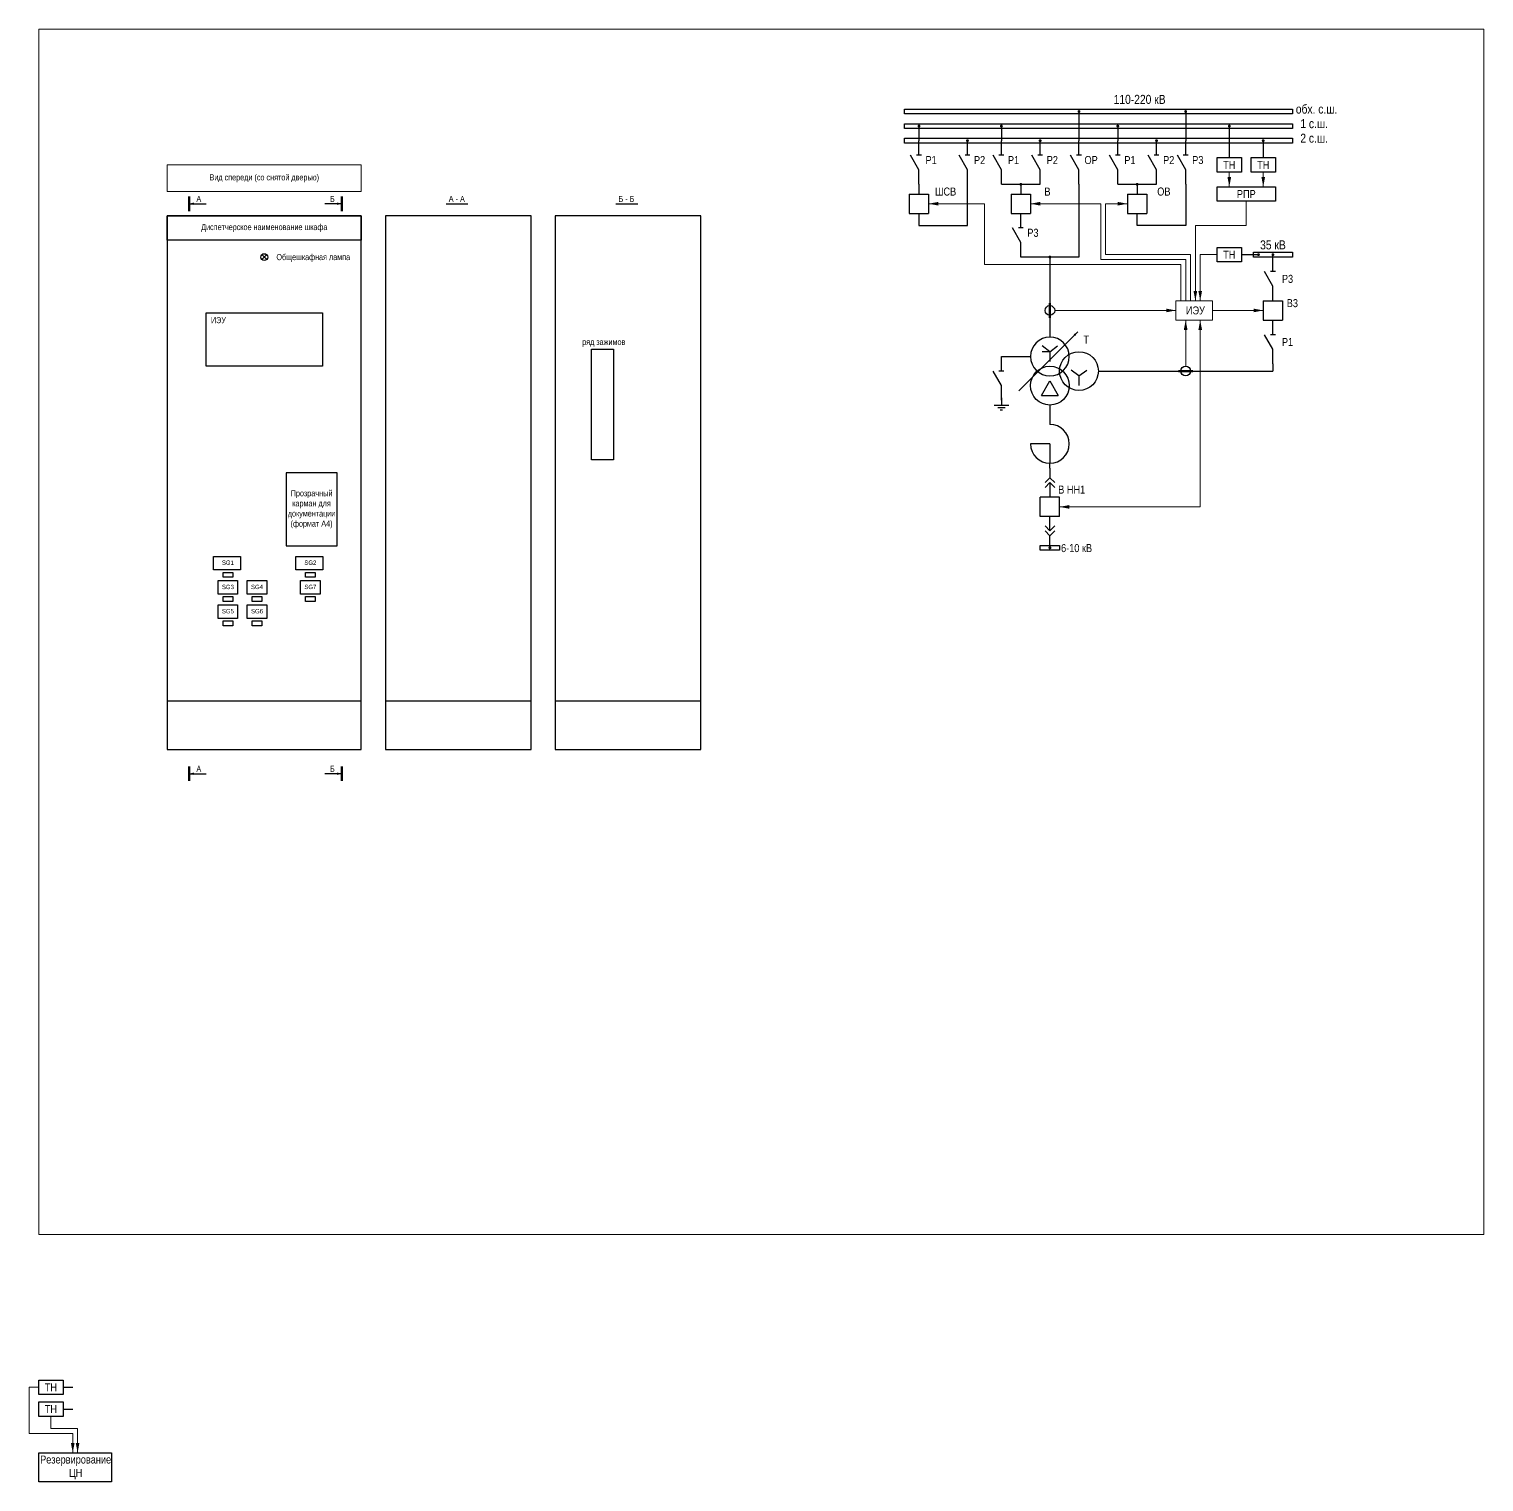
# Model space of a CAD drawing. Header units: millimetres. Extents: x 5769 to 10700, y 4225 to 6895.
# Drawn here: x 8391 to 8991, y 6006 to 6605 of the extents above; entities that cross this region are included whole.
import ezdxf
from ezdxf.enums import TextEntityAlignment as Align

# ---------------------------------------------------------------- set-up
doc = ezdxf.new("R2010")
doc.units = ezdxf.units.MM
for name, color, linetype, lineweight in [('Основная', 7, 'Continuous', 30), ('Толстая', 7, 'Continuous', 53), ('Тонкая', 7, 'Continuous', 13)]:
    doc.layers.add(name, color=color, linetype=linetype, lineweight=lineweight)
doc.styles.add('Narrow', font='ARIALN.TTF')
doc.styles.get("Standard").update_dxf_attribs({"font": 'ARIALN.TTF'})
doc.styles.add('Вывод', font='tahoma.ttf', dxfattribs={"height": 2.5})
doc.styles.add('Компонент', font='ARIALN.TTF', dxfattribs={"height": 3.5})

# ---------------------------------------------------------------- blocks, each defined once
blk = doc.blocks.new('*U14')
at = {"ltscale": 0.25}
for p, q in [((-3.46, -4), (0, 2)), ((0, 2), (3.46, -4)), ((-3.46, -4), (3.46, -4))]:
    blk.add_line(p, q, dxfattribs=at)
blk.add_circle((0, 0), 8, dxfattribs=at)
at = {"layer": 'Основная', "style": 'Компонент'}
blk.add_attdef('ОУ', text='', height=3.5, dxfattribs=at).set_placement((17, 0), align=Align.MIDDLE_CENTER)
blk = doc.blocks.new('*U15')
at = {"ltscale": 0.25}
for p, q in [((0, 0), (-20, 0)), ((14.44, 0), (0, 0))]:
    blk.add_line(p, q, dxfattribs=at)
blk.add_lwpolyline([(-18, 0, 1, 0, 0), (-20, 0, 0, 0, 0)], format="xyseb", dxfattribs=at)
at = {"layer": 'Основная', "style": 'Вывод'}
blk.add_attdef('ОС', text='', height=2.5, dxfattribs=at).set_placement((3, 2), align=Align.MIDDLE_CENTER)
blk = doc.blocks.new('*U43')
at = {"ltscale": 0.25}
for q in [(-3.2, 4.4), (3.2, 4.4), (0, -2), (3.21, 2)]:
    blk.add_line((0, 2), q, dxfattribs=at)
blk.add_circle((0, 0), 8, dxfattribs=at)
at = {"layer": 'Основная', "style": 'Компонент'}
blk.add_attdef('ОУ', text='', height=3.5, dxfattribs=at).set_placement((-17, 0), align=Align.MIDDLE_CENTER)
blk = doc.blocks.new('*U32')
at = {"color": 0}
blk.add_line((0, 0), (6, 3.43), dxfattribs=at)
blk = doc.blocks.new('*U23')
at = {"color": 0}
blk.add_line((0, -1), (0, 1), dxfattribs=at)
blk = doc.blocks.new('*U52')
at = {"color": 0}
for p, q in [((0, 3), (0, 9)), ((0, -9), (0, -3))]:
    blk.add_line(p, q, dxfattribs=at)
at = {"color": 0, "ltscale": 0.25, "rotation": 89.99999999999999}
for name, p in [('*U32', (0, -3)), ('*U23', (0, 3))]:
    blk.add_blockref(name, p, dxfattribs=at)
at = {"layer": 'Основная'}
for tag, height, style, p in [('В1', 2.5, 'Вывод', (2, 7)), ('ОУ', 3.5, 'Компонент', (-12, 0)), ('В2', 2.5, 'Вывод', (2, -7))]:
    blk.add_attdef(tag, text='', height=height, dxfattribs=dict(at, style=style)).set_placement(p, align=Align.MIDDLE_CENTER)
blk = doc.blocks.new('*U53')
at = {"color": 0}
for p, q in [((-3, 0), (3, 0)), ((0, 3), (0, 0)), ((-1.5, -1), (1.5, -1)), ((-0.5, -2), (0.5, -2))]:
    blk.add_line(p, q, dxfattribs=at)
blk = doc.blocks.new('*U62')
at = {"ltscale": 0.25}
for q in [(-3.2, 0.4), (3.2, 0.4), (0, -6)]:
    blk.add_line((0, -2), q, dxfattribs=at)
blk.add_circle((0, 0), 8, dxfattribs=at)
at = {"layer": 'Основная', "style": 'Компонент'}
blk.add_attdef('ОУ', text='', height=3.5, dxfattribs=at).set_placement((17, 0), align=Align.MIDDLE_CENTER)
blk = doc.blocks.new('*U63')
at = {"ltscale": 0.35}
for q in [(0, 8), (8, 0)]:
    blk.add_line((0, 0), q, dxfattribs=at)
blk.add_arc((0, 0), 8, 0, 270, dxfattribs=at)
at = {"layer": 'Основная', "style": 'Компонент'}
blk.add_attdef('ОУ', text='', height=3.5, dxfattribs=at).set_placement((17, 0), align=Align.MIDDLE_CENTER)
blk = doc.blocks.new('*U29')
at = {"color": 0}
for p, q in [((0, 0), (-8, 0)), ((-8, -8), (-8, 0)), ((0, -8), (0, 0)), ((0, -8), (-8, -8))]:
    blk.add_line(p, q, dxfattribs=at)
at = {"layer": 'Основная', "style": 'Компонент'}
blk.add_attdef('ОУ', text='', height=3.5, dxfattribs=at).set_placement((-15, -3), align=Align.MIDDLE_CENTER)
blk = doc.blocks.new('*U72')
at = {"layer": 'Основная', "ltscale": 0.25}
for p, q in [((2, 2), (0, 0)), ((0, 0), (2, -2))]:
    blk.add_line(p, q, dxfattribs=at)
blk = doc.blocks.new('*U42')
at = {"color": 0}
for p, q in [((0, 0), (0, 6)), ((0, -6), (0, -2))]:
    blk.add_line(p, q, dxfattribs=at)
at = {"color": 0, "ltscale": 0.25, "rotation": 89.99999999999999}
for p in [(0, 0), (0, -2)]:
    blk.add_blockref('*U72', p, dxfattribs=at)
at = {"layer": 'Основная'}
for tag, height, style, p in [('ОУ1', 3.5, 'Компонент', (-5, 6)), ('В1', 2.5, 'Вывод', (3, 6)), ('ОУ2', 3.5, 'Компонент', (-5, -6)), ('В2', 2.5, 'Вывод', (3, -6))]:
    blk.add_attdef(tag, text='', height=height, dxfattribs=dict(at, style=style)).set_placement(p, align=Align.MIDDLE_CENTER)
blk = doc.blocks.new('*U40')
at = {"color": 0}
for p, q in [((0, 6), (0, 2)), ((0, 0), (0, -6))]:
    blk.add_line(p, q, dxfattribs=at)
at = {"color": 0, "ltscale": 0.25, "xscale": -1, "rotation": 90}
for p in [(0, 2), (0, 0)]:
    blk.add_blockref('*U72', p, dxfattribs=at)
at = {"layer": 'Основная'}
for tag, height, style, p in [('ОУ2', 3.5, 'Компонент', (-5, 6)), ('В2', 2.5, 'Вывод', (3, 6)), ('ОУ1', 3.5, 'Компонент', (-5, -6)), ('В1', 2.5, 'Вывод', (3, -6))]:
    blk.add_attdef(tag, text='', height=height, dxfattribs=dict(at, style=style)).set_placement(p, align=Align.MIDDLE_CENTER)
blk = doc.blocks.new('*U21')
at = {"color": 0}
for p, q in [((0, 3), (0, 9)), ((0, -9), (0, -3))]:
    blk.add_line(p, q, dxfattribs=at)
at = {"color": 0, "ltscale": 0.25, "rotation": 89.99999999999999}
for name, p in [('*U32', (0, -3)), ('*U23', (0, 3))]:
    blk.add_blockref(name, p, dxfattribs=at)
at = {"layer": 'Основная'}
for tag, height, style, p in [('В1', 2.5, 'Вывод', (2, 7)), ('ОУ', 3.5, 'Компонент', (-12, 0)), ('В2', 2.5, 'Вывод', (2, -7))]:
    blk.add_attdef(tag, text='', height=height, dxfattribs=dict(at, style=style)).set_placement(p, align=Align.MIDDLE_CENTER)
blk = doc.blocks.new('*U41')
at = {"ltscale": 0.25}
blk.add_circle((0, 0), 2, dxfattribs=at)
at = {"layer": 'Основная', "color": 0, "lineweight": 50}
blk.add_line((0, -3), (0, 3), dxfattribs=at)
at = {"layer": 'Основная', "style": 'Компонент'}
blk.add_attdef('ОУ', text='', height=3.5, dxfattribs=at).set_placement((-6, 0), align=Align.MIDDLE_CENTER)
blk = doc.blocks.new('*U65')
at = {"ltscale": 0.25}
blk.add_circle((0, 0), 2, dxfattribs=at)
at = {"layer": 'Основная', "color": 0, "lineweight": 50}
blk.add_line((0, 3), (0, -3), dxfattribs=at)
at = {"layer": 'Основная', "style": 'Компонент'}
blk.add_attdef('ОУ', text='', height=3.5, dxfattribs=at).set_placement((-2, 0), align=Align.MIDDLE_CENTER)
blk = doc.blocks.new('*T66')
at = {"layer": 'Defpoints', "color": 8, "linetype": 'ByBlock', "lineweight": 0, "transparency": 16777216}
for p, q in [((0, 0), (80, 0)), ((0, 0), (0, -11)), ((80, 0), (80, -11)), ((0, -11), (80, -11))]:
    blk.add_line(p, q, dxfattribs=at)
at = {"layer": 'Основная', "color": 0, "transparency": 16777216, "insert": (40, -5.5), "char_height": 2.5, "width": 78, "attachment_point": 5}
blk.add_mtext('Вид спереди (со снятой дверью) ', dxfattribs=at)

msp = doc.modelspace()

# ---------------------------------------------------------------- linework, layer by layer
at = {"layer": 'Основная'}
for p, q in [((8824, 6571), (8824, 6559)), ((8868, 6571), (8868, 6559)), ((8758, 6566), (8758, 6559)), ((8792, 6566), (8792, 6559)), ((8840, 6565), (8840, 6559)), ((8886, 6565), (8886, 6552)), ((8900, 6559), (8900, 6552)), ((8758, 6541), (8758, 6537)), ((8778, 6524), (8778, 6541)), ((8792, 6541), (8808, 6541)), ((8800, 6541), (8800, 6537)), ((8824, 6541), (8824, 6511)), ((8840, 6541), (8856, 6541)), ((8848, 6541), (8848, 6537)), ((8868, 6541), (8868, 6524)), ((8758, 6529), (8758, 6524)), ((8848, 6524), (8848, 6529)), ((8758, 6524), (8778, 6524)), ((8868, 6524), (8848, 6524)), ((8824, 6511), (8800, 6511)), ((8812, 6511), (8812, 6483)), ((8891, 6512), (8898, 6512)), ((8904, 6511), (8904, 6512)), ((8812, 6486), (8812, 6478)), ((8832, 6464), (8904, 6464)), ((8904, 6467), (8904, 6464)), ((8812, 6450), (8812, 6442)), ((8812, 6424), (8812, 6426)), ((8812, 6390.13), (8812, 6392.13)), ((8405, 6045), (8409, 6045)), ((8405, 6036), (8409, 6036))]:
    msp.add_line(p, q, dxfattribs=at)
at = {"layer": 'Основная', "ltscale": 100}
msp.add_line((8448, 6328), (8528, 6328), dxfattribs=at)
at = {"layer": 'Основная'}
for points in [[(8752, 6572), (8912, 6572), (8912, 6570), (8752, 6570)], [(8752, 6566), (8912, 6566), (8912, 6564), (8752, 6564)], [(8752, 6560), (8912, 6560), (8912, 6558), (8752, 6558)], [(8881, 6552), (8891, 6552), (8891, 6546), (8881, 6546)], [(8895, 6552), (8905, 6552), (8905, 6546), (8895, 6546)], [(8881, 6540), (8905, 6540), (8905, 6534), (8881, 6534)], [(8448, 6308), (8528, 6308), (8528, 6528), (8448, 6528)], [(8598, 6528), (8538, 6528), (8538, 6308), (8598, 6308)], [(8668, 6528), (8608, 6528), (8608, 6308), (8668, 6308)], [(8881, 6515), (8891, 6515), (8891, 6509), (8881, 6509)], [(8896, 6513), (8912, 6513), (8912, 6511), (8896, 6511)], [(8464, 6488), (8512, 6488), (8512, 6466), (8464, 6466)], [(8623, 6473), (8632, 6473), (8632, 6427.43), (8623, 6427.43)], [(8497, 6392), (8518, 6392), (8518, 6422), (8497, 6422)], [(8808, 6392.13), (8816, 6392.13), (8816, 6390.13), (8808, 6390.13)], [(8471, 6381), (8475, 6381), (8475, 6379), (8471, 6379)], [(8505, 6381), (8509, 6381), (8509, 6379), (8505, 6379)], [(8471, 6371), (8475, 6371), (8475, 6369), (8471, 6369)], [(8483, 6371), (8487, 6371), (8487, 6369), (8483, 6369)], [(8505, 6371), (8509, 6371), (8509, 6369), (8505, 6369)], [(8471, 6361), (8475, 6361), (8475, 6359), (8471, 6359)], [(8483, 6361), (8487, 6361), (8487, 6359), (8483, 6359)], [(8395, 6048), (8405, 6048), (8405, 6042), (8395, 6042)], [(8395, 6039), (8405, 6039), (8405, 6033), (8395, 6033)], [(8395, 6018), (8425, 6018), (8425, 6006), (8395, 6006)]]:
    msp.add_lwpolyline(points, close=True, dxfattribs=at)
at = {"layer": 'Основная', "ltscale": 0.25, "const_width": 0.6}
for points in [[(8823.7, 6571, 1), (8824.3, 6571, 1)], [(8867.7, 6571, 1), (8868.3, 6571, 1)], [(8757.7, 6565, 1), (8758.3, 6565, 1)], [(8791.7, 6565, 1), (8792.3, 6565, 1)], [(8839.7, 6565, 1), (8840.3, 6565, 1)], [(8885.7, 6565, 1), (8886.3, 6565, 1)], [(8777.7, 6559, 1), (8778.3, 6559, 1)], [(8807.7, 6559, 1), (8808.3, 6559, 1)], [(8855.7, 6559, 1), (8856.3, 6559, 1)], [(8899.7, 6559, 1), (8900.3, 6559, 1)], [(8799.7, 6541, 1), (8800.3, 6541, 1)], [(8847.7, 6541, 1), (8848.3, 6541, 1)], [(8811.7, 6511, 1), (8812.3, 6511, 1)], [(8897.7, 6512, 1), (8898.3, 6512, 1)], [(8903.7, 6512, 1), (8904.3, 6512, 1)], [(8811.7, 6391.13, 1), (8812.3, 6391.13, 1)]]:
    msp.add_lwpolyline(points, format="xyb", close=True, dxfattribs=at)
at = {"layer": 'Основная', "ltscale": 100}
msp.add_lwpolyline([(8448, 6528), (8528, 6528), (8528, 6518), (8448, 6518)], close=True, dxfattribs=at)
for points in [[(8457, 6533, 0, 1, 0), (8459, 6533, 0, 0, 0)], [(8520, 6533, 0, 1, 0), (8518, 6533, 0, 0, 0)], [(8457, 6298, 0, 1, 0), (8459, 6298, 0, 0, 0)], [(8520, 6298, 0, 1, 0), (8518, 6298, 0, 0, 0)]]:
    msp.add_lwpolyline(points, format="xyseb", dxfattribs=at)
for points in [[(8457, 6533), (8464, 6533)], [(8520, 6533), (8513, 6533)], [(8563, 6533), (8572, 6533)], [(8633, 6533), (8642, 6533)], [(8487, 6512), (8489, 6510)], [(8487, 6510), (8489, 6512)], [(8538, 6328), (8598, 6328)], [(8608, 6328), (8668, 6328)], [(8457, 6298), (8464, 6298)], [(8520, 6298), (8513, 6298)]]:
    msp.add_lwpolyline(points, dxfattribs=at)
at = {"layer": 'Основная', "ltscale": 0.35}
for points in [[(8792, 6470), (8794, 6470)], [(8794, 6470), (8804, 6470)]]:
    msp.add_lwpolyline(points, dxfattribs=at)
for points in [[(8467, 6387.6), (8478.2, 6387.6), (8478.2, 6382), (8467, 6382)], [(8501, 6387.6), (8512.2, 6387.6), (8512.2, 6382), (8501, 6382)], [(8469, 6377.6), (8477, 6377.6), (8477, 6372), (8469, 6372)], [(8481, 6377.6), (8489, 6377.6), (8489, 6372), (8481, 6372)], [(8503, 6377.6), (8511, 6377.6), (8511, 6372), (8503, 6372)], [(8469, 6367.6), (8477, 6367.6), (8477, 6362), (8469, 6362)], [(8481, 6367.6), (8489, 6367.6), (8489, 6362), (8481, 6362)]]:
    msp.add_lwpolyline(points, close=True, dxfattribs=at)
msp.add_circle((8488, 6511), 1.41, dxfattribs=at)
at = {"layer": 'Толстая', "ltscale": 100}
for points in [[(8457, 6536), (8457, 6530)], [(8520, 6536), (8520, 6530)], [(8457, 6301), (8457, 6295)], [(8520, 6301), (8520, 6295)]]:
    msp.add_lwpolyline(points, dxfattribs=at)
at = {"layer": 'Тонкая'}
for p, q in [((8886, 6546), (8886, 6540)), ((8900, 6546), (8900, 6540)), ((8893, 6534), (8893, 6524)), ((8762, 6533), (8785, 6533)), ((8785, 6533), (8785, 6508)), ((8804, 6533), (8833, 6533)), ((8833, 6533), (8833, 6510)), ((8835, 6533), (8835, 6512)), ((8844, 6533), (8835, 6533)), ((8893, 6524), (8872, 6524)), ((8872, 6524), (8872, 6493)), ((8833, 6510), (8868, 6510)), ((8835, 6512), (8870, 6512)), ((8868, 6510), (8868, 6493)), ((8870, 6512), (8870, 6493)), ((8874, 6512), (8874, 6493)), ((8881, 6512), (8874, 6512)), ((8785, 6508), (8866, 6508)), ((8866, 6508), (8866, 6493)), ((8872, 6493), (8872, 6493)), ((8872, 6493), (8872, 6493)), ((8874, 6493), (8874, 6493)), ((8874, 6493), (8874, 6493)), ((8814, 6489), (8864, 6489)), ((8879, 6489), (8900, 6489)), ((8868, 6466), (8868, 6485)), ((8874, 6408), (8874, 6485)), ((8816, 6408), (8874, 6408)), ((8395, 6045), (8391, 6045)), ((8391, 6045), (8391, 6026)), ((8400, 6033), (8400, 6028)), ((8391, 6026), (8409, 6026)), ((8400, 6028), (8411, 6028)), ((8409, 6026), (8409, 6018)), ((8411, 6028), (8411, 6018))]:
    msp.add_line(p, q, dxfattribs=at)
at = {"layer": 'Тонкая', "color": 6}
msp.add_lwpolyline([(8395, 6605), (8991, 6605), (8991, 6108), (8395, 6108)], close=True, dxfattribs=at)
at = {"layer": 'Тонкая', "ltscale": 0.3}
for points in [[(8886, 6540, 0, 1.5, 0), (8886, 6544, 0, 0, 0)], [(8900, 6540, 0, 1.5, 0), (8900, 6544, 0, 0, 0)], [(8762, 6533, 0, 1.5, 0), (8766, 6533, 0, 0, 0)], [(8804, 6533, 0, 1.5, 0), (8808, 6533, 0, 0, 0)], [(8844, 6533, 0, 1.5, 0), (8840, 6533, 0, 0, 0)], [(8872, 6493, 0, 1.5, 0), (8872, 6497, 0, 0, 0)], [(8874, 6493, 0, 1.5, 0), (8874, 6497, 0, 0, 0)], [(8864, 6489, 0, 1.5, 0), (8860, 6489, 0, 0, 0)], [(8900, 6489, 0, 1.5, 0), (8896, 6489, 0, 0, 0)], [(8868, 6485, 0, 1.5, 0), (8868, 6481, 0, 0, 0)], [(8874, 6485, 0, 1.5, 0), (8874, 6481, 0, 0, 0)], [(8816, 6408, 0, 1.5, 0), (8820, 6408, 0, 0, 0)], [(8409, 6018, 0, 1.5, 0), (8409, 6022, 0, 0, 0)], [(8411, 6018, 0, 1.5, 0), (8411, 6022, 0, 0, 0)]]:
    msp.add_lwpolyline(points, format="xyseb", dxfattribs=at)
at = {"layer": 'Тонкая'}
msp.add_lwpolyline([(8864, 6493), (8879, 6493), (8879, 6485), (8864, 6485)], close=True, dxfattribs=at)

# ---------------------------------------------------------------- block references
msp.add_blockref('*T66', (8448, 6549))
at = {"layer": 'Основная'}
for p in [(8758, 6550), (8778, 6550), (8792, 6550), (8808, 6550), (8824, 6550), (8840, 6550), (8856, 6550), (8868, 6550), (8800, 6520), (8904, 6502), (8904, 6476)]:
    msp.add_blockref('*U21', p, dxfattribs=at)
at = {"layer": 'Основная', "ltscale": 0.25}
for name, p, rotation in [('*U29', (8754, 6529), 180), ('*U29', (8796, 6529), 180), ('*U29', (8844, 6529), 180), ('*U29', (8900, 6485), 180), ('*U65', (8868, 6464), 270)]:
    msp.add_blockref(name, p, dxfattribs=dict(at, rotation=rotation))
for name, p in [('*U41', (8812, 6489)), ('*U40', (8812, 6418)), ('*U29', (8816, 6412)), ('*U42', (8812, 6398.13))]:
    msp.add_blockref(name, p, dxfattribs=at)
at = {"layer": 'Основная', "ltscale": 0.35}
for name, p, rotation in [('*U15', (8809.36, 6466.05), 224.9999999999999), ('*U63', (8812, 6434), 180)]:
    msp.add_blockref(name, p, dxfattribs=dict(at, rotation=rotation))
at = {"layer": 'Основная', "ltscale": 0.35, "xscale": -1}
msp.add_blockref('*U43', (8812, 6470), dxfattribs=at)
at = {"layer": 'Основная', "ltscale": 0.35}
for name, p in [('*U52', (8792, 6461)), ('*U62', (8824, 6464)), ('*U14', (8812, 6458)), ('*U53', (8792, 6450))]:
    msp.add_blockref(name, p, dxfattribs=at)

# ---------------------------------------------------------------- texts
at = {"layer": 'Основная', "style": 'Narrow'}
for s, p in [('А', (8460, 6535)), ('Б', (8515.09, 6535)), ('А - А', (8564.09, 6535)), ('Б - Б', (8634.09, 6535)), ('Общешкафная лампа', (8493, 6511)), ('ИЭУ ', (8466, 6485)), ('А', (8460, 6300)), ('Б', (8515.09, 6300))]:
    msp.add_text(s, height=2.5, dxfattribs=at).set_placement(p, align=Align.MIDDLE_LEFT)
for s, height, p in [('ряд зажимов', 2.5, (8628, 6476)), ('SG1', 1.8, (8473, 6385)), ('SG2', 1.8, (8507, 6385)), ('SG3', 1.8, (8473, 6375)), ('SG4', 1.8, (8485, 6375)), ('SG7', 1.8, (8507, 6375)), ('SG5', 1.8, (8473, 6365)), ('SG6', 1.8, (8485, 6365))]:
    msp.add_text(s, height=height, dxfattribs=at).set_placement(p, align=Align.MIDDLE_CENTER)
at = {"layer": 'Основная', "attachment_point": 5, "style": 'Narrow'}
for s, insert, char_height, width in [('\\pi-11.1,l11.1,t11.1;110-220 кВ', (8849, 6576), 3.7, 53.3807), ('\\pi-11.1,l11.1,t11.1;обх. с.ш.', (8922, 6572), 3.7, 53.3807), ('\\pi-11.1,l11.1,t11.1;1 с.ш.', (8921, 6566), 3.7, 53.3807), ('\\pi-11.1,l11.1,t11.1;2 с.ш.', (8921, 6560), 3.7, 53.3807), ('\\pi-9.9,l9.9,t9.9;Р1', (8763, 6551), 3.3, 10), ('\\pi-9.9,l9.9,t9.9;Р2', (8783, 6551), 3.3, 10), ('\\pi-9.9,l9.9,t9.9;Р1', (8797, 6551), 3.3, 10), ('\\pi-9.9,l9.9,t9.9;Р2', (8813, 6551), 3.3, 10), ('\\pi-9.9,l9.9,t9.9;ОР', (8829, 6551), 3.3, 10), ('\\pi-9.9,l9.9,t9.9;Р1', (8845, 6551), 3.3, 10), ('\\pi-9.9,l9.9,t9.9;Р2', (8861, 6551), 3.3, 10), ('\\pi-9.9,l9.9,t9.9;Р3', (8873, 6551), 3.3, 10), ('ТН', (8886, 6549), 3.3, 10), ('ТН', (8900, 6549), 3.3, 10), ('\\pi-9.9,l9.9,t9.9;ШСВ', (8769, 6538), 3.3, 10), ('\\pi-9.9,l9.9,t9.9;В', (8811, 6538), 3.3, 10), ('\\pi-9.9,l9.9,t9.9;ОВ', (8859, 6538), 3.3, 10), ('РПР', (8893, 6537), 3.3, 24), ('Диспетчерское наименование шкафа', (8488, 6523), 2.5, 80), ('\\pi-9.9,l9.9,t9.9;Р3', (8805, 6521), 3.3, 10), ('\\pi-11.1,l11.1,t11.1;35 кВ', (8904, 6516), 3.7, 53.3807), ('ТН', (8886, 6512), 3.3, 10), ('\\pi-9.9,l9.9,t9.9;Р3', (8910, 6502), 3.3, 10), ('\\pi-9.9,l9.9,t9.9;В3', (8912, 6492), 3.3, 21.7409), ('ИЭУ', (8872, 6489), 3.3, 22), ('\\pi-9.9,l9.9,t9.9;T', (8827, 6477), 3.3, 21.8485), ('\\pi-9.9,l9.9,t9.9;Р1', (8910, 6476), 3.3, 10), ('Прозрачный карман для документации (формат А4)', (8507.5, 6407), 2.5, 21), ('\\pi-9.9,l9.9,t9.9;В НН1', (8821, 6415.13), 3.3, 21.8485), ('\\pi-9.9,l9.9,t9.9;6-10 кВ', (8823, 6391), 3.3, 40.3325), ('ТН', (8400, 6045), 3.3, 10), ('ТН', (8400, 6036), 3.3, 10), ('Резервирование ЦН', (8410.19, 6012), 3.3, 18.3886)]:
    msp.add_mtext(s, dxfattribs=dict(at, insert=insert, char_height=char_height, width=width))

doc.saveas('drawing.dxf')
